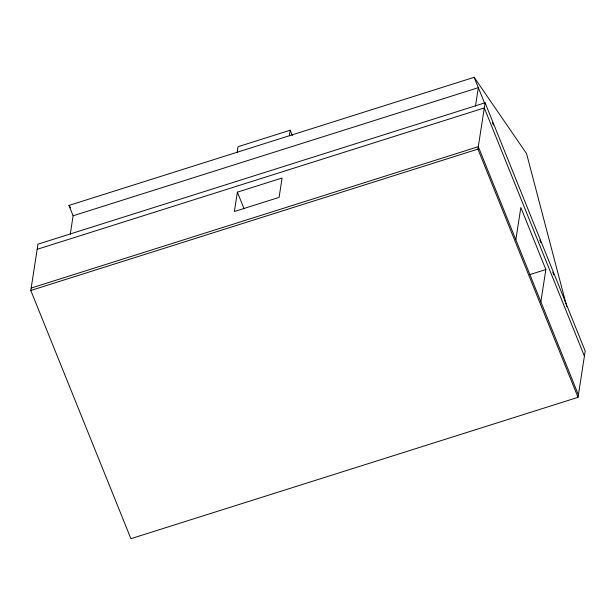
<?xml version="1.0" encoding="UTF-8"?>
<svg xmlns="http://www.w3.org/2000/svg" width="616" height="616" viewBox="0 0 616 616"><rect width="100%" height="100%" fill="white"/><g stroke="black" fill="none" stroke-linecap="round" stroke-linejoin="round"><path stroke-width="0.92" d="M30.8 290.475L37.969 244.167L485.092 102.787L585.2 351.012L578.031 397.32L130.908 538.692L30.8 290.475L477.924 149.103L485.092 102.787M70.263 234.257L73.119 215.769L68.954 205.428L474.158 77.308L526.557 153.623L566.72 306.499M237.175 152.275L238.038 146.708L290.205 130.215L292.346 135.52M237.376 192.154L234.38 211.519L279.094 197.382L282.09 178.016L237.376 192.154L244.098 208.816M289.343 135.774L290.205 130.215M475.467 106.129L478.332 87.649L73.119 215.769M515.838 239.763L520.836 207.476L545.861 269.531L540.863 301.817M37.176 249.311L484.299 107.939L584.407 356.156M31.177 288.057L478.301 146.677L578.409 394.895M529.383 274.744L545.861 269.531M68.954 205.428L70.571 207.785M474.158 77.308L484.438 102.795M492.346 122.407L493.424 125.079M539.793 240.048L540.871 242.719M552.729 272.126L553.807 274.798M477.924 149.103L578.031 397.32"/></g></svg>
